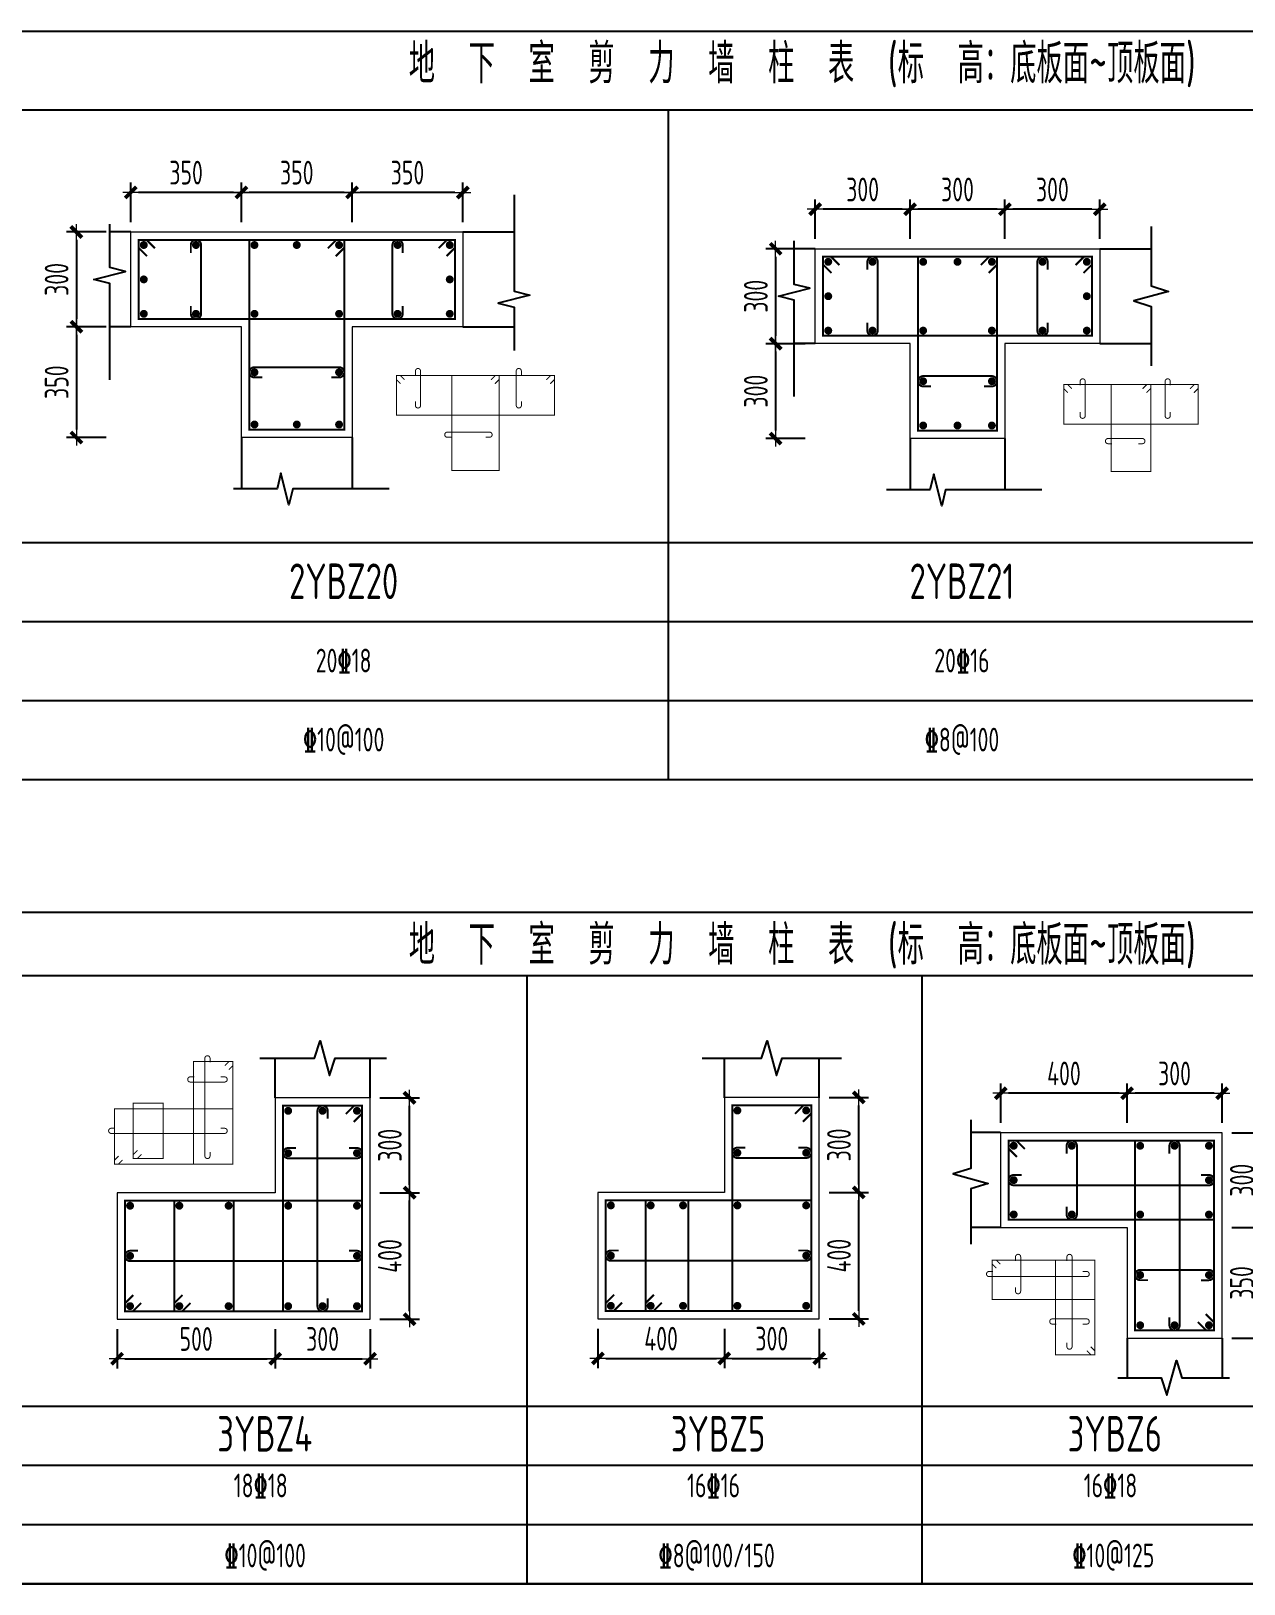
# Model space of a CAD drawing. Extents: x 292423 to 376523, y 106557 to 361882.
# Drawn here: x 314600 to 329941, y 250799 to 270438 of the extents above; entities that cross this region are included whole.
import ezdxf
from ezdxf.enums import TextEntityAlignment as Align

# ---------------------------------------------------------------- set-up
doc = ezdxf.new("R2010")
doc.units = 0
doc.header["$LTSCALE"] = 1000
doc.layers.get('0').update_dxf_attribs({"linetype": 'CONTINUOUS'})
doc.layers.get('Defpoints').update_dxf_attribs({"linetype": 'CONTINUOUS'})
for name, color, linetype, lineweight in [('REIN', 6, 'CONTINUOUS', 18), ('Z-柱大样外框', 7, 'ByLayer', 18), ('Z-详图标注', 3, 'CONTINUOUS', 18)]:
    doc.layers.add(name, color=color, linetype=linetype, lineweight=lineweight)
for name, color, linetype in [('TAB', 7, 'CONTINUOUS'), ('TEXT', 7, 'CONTINUOUS'), ('THIN', 7, 'CONTINUOUS')]:
    doc.layers.add(name, color=color, linetype=linetype)
doc.styles.get("Standard").update_dxf_attribs({"font": 'tssdeng.shx', "width": 0.7, "bigfont": 'tssdchn.shx'})
doc.styles.add('TCCAD_Dimension', font='Tssdeng.shx', dxfattribs={"width": 0.7, "bigfont": 'tssdchn.shx'})
doc.dimstyles.new('TCCAD_25_100', dxfattribs={"dimtxt": 300, "dimasz": 100, "dimexe": 125, "dimexo": 125, "dimgap": 100, "dimtad": 1, "dimdec": 0, "dimlfac": 0.25, "dimzin": 0, "dimdsep": 46, "dimtxsty": 'TCCAD_Dimension', "dimblk": '_TCDBK25_100', "dimcen": 0, "dimclrt": 7, "dimadec": 0, "dimazin": 0, "dimtfac": 1, "dimtdec": 0, "dimtix": 1, "dimtmove": 2, "dimatfit": 3, "dimfxl": 1, "dimtolj": 1, "dimtzin": 0, "dimarcsym": 0})

# ---------------------------------------------------------------- blocks, each defined once
blk = doc.blocks.new('_TCDBK25_100')
blk.add_line((-1, 0), (1, 0))
at = {"const_width": 0.5}
blk.add_lwpolyline([(-0.7, -0.7), (0.7, 0.7)], dxfattribs=at)
blk = doc.blocks.new('*D433')
at = {"layer": 'Defpoints', "color": 0}
for p in [(318661, 268397), (318661, 267897), (320061, 267897)]:
    blk.add_point(p, dxfattribs=at)
at = {"layer": 'Z-详图标注', "color": 0, "lineweight": -2}
for p, q in [((318661, 268022), (318661, 268522)), ((320061, 268022), (320061, 268522)), ((319961, 268397), (318761, 268397))]:
    blk.add_line(p, q, dxfattribs=at)
at = {"layer": 'Z-详图标注', "color": 0, "lineweight": -2, "xscale": 100, "yscale": 100, "zscale": 100, "rotation": 180}
blk.add_blockref('_TCDBK25_100', (318661, 268397), dxfattribs=at)
at = {"layer": 'Z-详图标注', "color": 0, "lineweight": -2, "xscale": 100, "yscale": 100, "zscale": 100}
blk.add_blockref('_TCDBK25_100', (320061, 268397), dxfattribs=at)
at = {"layer": 'Z-详图标注', "color": 7, "insert": (319361, 268647), "char_height": 300, "attachment_point": 5, "style": 'TCCAD_Dimension'}
blk.add_mtext('\\A1;350', dxfattribs=at)
blk = doc.blocks.new('*D434')
at = {"layer": 'Defpoints', "color": 0}
for p in [(317261, 268397), (317261, 267897), (318661, 267897)]:
    blk.add_point(p, dxfattribs=at)
at = {"layer": 'Z-详图标注', "color": 0, "lineweight": -2}
for p, q in [((317261, 268022), (317261, 268522)), ((318661, 268022), (318661, 268522)), ((318561, 268397), (317361, 268397))]:
    blk.add_line(p, q, dxfattribs=at)
at = {"layer": 'Z-详图标注', "color": 0, "lineweight": -2, "xscale": 100, "yscale": 100, "zscale": 100, "rotation": 180}
blk.add_blockref('_TCDBK25_100', (317261, 268397), dxfattribs=at)
at = {"layer": 'Z-详图标注', "color": 0, "lineweight": -2, "xscale": 100, "yscale": 100, "zscale": 100}
blk.add_blockref('_TCDBK25_100', (318661, 268397), dxfattribs=at)
at = {"layer": 'Z-详图标注', "color": 7, "insert": (317961, 268647), "char_height": 300, "attachment_point": 5, "style": 'TCCAD_Dimension'}
blk.add_mtext('\\A1;350', dxfattribs=at)
blk = doc.blocks.new('*D435')
at = {"layer": 'Defpoints', "color": 0}
for p in [(315861, 268397), (315861, 267897), (317261, 267897)]:
    blk.add_point(p, dxfattribs=at)
at = {"layer": 'Z-详图标注', "color": 0, "lineweight": -2}
for p, q in [((315861, 268022), (315861, 268522)), ((317261, 268022), (317261, 268522)), ((317161, 268397), (315961, 268397))]:
    blk.add_line(p, q, dxfattribs=at)
at = {"layer": 'Z-详图标注', "color": 0, "lineweight": -2, "xscale": 100, "yscale": 100, "zscale": 100, "rotation": 180}
blk.add_blockref('_TCDBK25_100', (315861, 268397), dxfattribs=at)
at = {"layer": 'Z-详图标注', "color": 0, "lineweight": -2, "xscale": 100, "yscale": 100, "zscale": 100}
blk.add_blockref('_TCDBK25_100', (317261, 268397), dxfattribs=at)
at = {"layer": 'Z-详图标注', "color": 7, "insert": (316561, 268647), "char_height": 300, "attachment_point": 5, "style": 'TCCAD_Dimension'}
blk.add_mtext('\\A1;350', dxfattribs=at)
blk = doc.blocks.new('*D436')
at = {"layer": 'Defpoints', "color": 0}
for p in [(315674, 267897), (315174, 266697), (315674, 266697)]:
    blk.add_point(p, dxfattribs=at)
at = {"layer": 'Z-详图标注', "color": 0, "lineweight": -2}
for p, q in [((315549, 267897), (315049, 267897)), ((315174, 267797), (315174, 266797)), ((315549, 266697), (315049, 266697))]:
    blk.add_line(p, q, dxfattribs=at)
at = {"layer": 'Z-详图标注', "color": 0, "lineweight": -2, "xscale": 100, "yscale": 100, "zscale": 100}
for p, rotation in [((315174, 267897), 90), ((315174, 266697), 270)]:
    blk.add_blockref('_TCDBK25_100', p, dxfattribs=dict(at, rotation=rotation))
at = {"layer": 'Z-详图标注', "color": 7, "insert": (314924, 267297), "char_height": 300, "attachment_point": 5, "rotation": 90, "style": 'TCCAD_Dimension'}
blk.add_mtext('\\A1;300', dxfattribs=at)
blk = doc.blocks.new('*D437')
at = {"layer": 'Defpoints', "color": 0}
for p in [(315674, 266697), (315174, 265297), (315674, 265297)]:
    blk.add_point(p, dxfattribs=at)
at = {"layer": 'Z-详图标注', "color": 0, "lineweight": -2}
for p, q in [((315549, 266697), (315049, 266697)), ((315174, 266597), (315174, 265397)), ((315549, 265297), (315049, 265297))]:
    blk.add_line(p, q, dxfattribs=at)
at = {"layer": 'Z-详图标注', "color": 0, "lineweight": -2, "xscale": 100, "yscale": 100, "zscale": 100}
for p, rotation in [((315174, 266697), 90), ((315174, 265297), 270)]:
    blk.add_blockref('_TCDBK25_100', p, dxfattribs=dict(at, rotation=rotation))
at = {"layer": 'Z-详图标注', "color": 7, "insert": (314924, 265997), "char_height": 300, "attachment_point": 5, "rotation": 90, "style": 'TCCAD_Dimension'}
blk.add_mtext('\\A1;350', dxfattribs=at)
blk = doc.blocks.new('*D438')
at = {"layer": 'Defpoints', "color": 0}
for p in [(326918, 268184), (326918, 267684), (328118, 267684)]:
    blk.add_point(p, dxfattribs=at)
at = {"layer": 'Z-详图标注', "color": 0, "lineweight": -2}
for p, q in [((326918, 267809), (326918, 268309)), ((328118, 267809), (328118, 268309)), ((328018, 268184), (327018, 268184))]:
    blk.add_line(p, q, dxfattribs=at)
at = {"layer": 'Z-详图标注', "color": 0, "lineweight": -2, "xscale": 100, "yscale": 100, "zscale": 100, "rotation": 180}
blk.add_blockref('_TCDBK25_100', (326918, 268184), dxfattribs=at)
at = {"layer": 'Z-详图标注', "color": 0, "lineweight": -2, "xscale": 100, "yscale": 100, "zscale": 100}
blk.add_blockref('_TCDBK25_100', (328118, 268184), dxfattribs=at)
at = {"layer": 'Z-详图标注', "color": 7, "insert": (327518, 268434), "char_height": 300, "attachment_point": 5, "style": 'TCCAD_Dimension'}
blk.add_mtext('\\A1;300', dxfattribs=at)
blk = doc.blocks.new('*D439')
at = {"layer": 'Defpoints', "color": 0}
for p in [(325718, 268184), (325718, 267684), (326918, 267684)]:
    blk.add_point(p, dxfattribs=at)
at = {"layer": 'Z-详图标注', "color": 0, "lineweight": -2}
for p, q in [((325718, 267809), (325718, 268309)), ((326918, 267809), (326918, 268309)), ((326818, 268184), (325818, 268184))]:
    blk.add_line(p, q, dxfattribs=at)
at = {"layer": 'Z-详图标注', "color": 0, "lineweight": -2, "xscale": 100, "yscale": 100, "zscale": 100, "rotation": 180}
blk.add_blockref('_TCDBK25_100', (325718, 268184), dxfattribs=at)
at = {"layer": 'Z-详图标注', "color": 0, "lineweight": -2, "xscale": 100, "yscale": 100, "zscale": 100}
blk.add_blockref('_TCDBK25_100', (326918, 268184), dxfattribs=at)
at = {"layer": 'Z-详图标注', "color": 7, "insert": (326318, 268434), "char_height": 300, "attachment_point": 5, "style": 'TCCAD_Dimension'}
blk.add_mtext('\\A1;300', dxfattribs=at)
blk = doc.blocks.new('*D440')
at = {"layer": 'Defpoints', "color": 0}
for p in [(324518, 268184), (324518, 267684), (325718, 267684)]:
    blk.add_point(p, dxfattribs=at)
at = {"layer": 'Z-详图标注', "color": 0, "lineweight": -2}
for p, q in [((324518, 267809), (324518, 268309)), ((325718, 267809), (325718, 268309)), ((325618, 268184), (324618, 268184))]:
    blk.add_line(p, q, dxfattribs=at)
at = {"layer": 'Z-详图标注', "color": 0, "lineweight": -2, "xscale": 100, "yscale": 100, "zscale": 100, "rotation": 180}
blk.add_blockref('_TCDBK25_100', (324518, 268184), dxfattribs=at)
at = {"layer": 'Z-详图标注', "color": 0, "lineweight": -2, "xscale": 100, "yscale": 100, "zscale": 100}
blk.add_blockref('_TCDBK25_100', (325718, 268184), dxfattribs=at)
at = {"layer": 'Z-详图标注', "color": 7, "insert": (325118, 268434), "char_height": 300, "attachment_point": 5, "style": 'TCCAD_Dimension'}
blk.add_mtext('\\A1;300', dxfattribs=at)
blk = doc.blocks.new('*D441')
at = {"layer": 'Defpoints', "color": 0}
for p in [(324518, 267684), (324018, 266484), (324518, 266484)]:
    blk.add_point(p, dxfattribs=at)
at = {"layer": 'Z-详图标注', "color": 0, "lineweight": -2}
for p, q in [((324393, 267684), (323893, 267684)), ((324018, 267584), (324018, 266584)), ((324393, 266484), (323893, 266484))]:
    blk.add_line(p, q, dxfattribs=at)
at = {"layer": 'Z-详图标注', "color": 0, "lineweight": -2, "xscale": 100, "yscale": 100, "zscale": 100}
for p, rotation in [((324018, 267684), 90), ((324018, 266484), 270)]:
    blk.add_blockref('_TCDBK25_100', p, dxfattribs=dict(at, rotation=rotation))
at = {"layer": 'Z-详图标注', "color": 7, "insert": (323768, 267084), "char_height": 300, "attachment_point": 5, "rotation": 90, "style": 'TCCAD_Dimension'}
blk.add_mtext('\\A1;300', dxfattribs=at)
blk = doc.blocks.new('*D442')
at = {"layer": 'Defpoints', "color": 0}
for p in [(324518, 266484), (324018, 265284), (324518, 265284)]:
    blk.add_point(p, dxfattribs=at)
at = {"layer": 'Z-详图标注', "color": 0, "lineweight": -2}
for p, q in [((324393, 266484), (323893, 266484)), ((324018, 266384), (324018, 265384)), ((324393, 265284), (323893, 265284))]:
    blk.add_line(p, q, dxfattribs=at)
at = {"layer": 'Z-详图标注', "color": 0, "lineweight": -2, "xscale": 100, "yscale": 100, "zscale": 100}
for p, rotation in [((324018, 266484), 90), ((324018, 265284), 270)]:
    blk.add_blockref('_TCDBK25_100', p, dxfattribs=dict(at, rotation=rotation))
at = {"layer": 'Z-详图标注', "color": 7, "insert": (323768, 265884), "char_height": 300, "attachment_point": 5, "rotation": 90, "style": 'TCCAD_Dimension'}
blk.add_mtext('\\A1;300', dxfattribs=at)
blk = doc.blocks.new('*D488')
at = {"layer": 'Defpoints', "color": 0}
for p in [(315688, 254147), (317688, 254147), (317688, 253647)]:
    blk.add_point(p, dxfattribs=at)
at = {"layer": 'Z-详图标注', "color": 0, "lineweight": -2}
for p, q in [((315688, 254022), (315688, 253522)), ((317688, 254022), (317688, 253522)), ((315788, 253647), (317588, 253647))]:
    blk.add_line(p, q, dxfattribs=at)
at = {"layer": 'Z-详图标注', "color": 0, "lineweight": -2, "xscale": 100, "yscale": 100, "zscale": 100, "rotation": 180}
blk.add_blockref('_TCDBK25_100', (315688, 253647), dxfattribs=at)
at = {"layer": 'Z-详图标注', "color": 0, "lineweight": -2, "xscale": 100, "yscale": 100, "zscale": 100}
blk.add_blockref('_TCDBK25_100', (317688, 253647), dxfattribs=at)
at = {"layer": 'Z-详图标注', "color": 7, "insert": (316688, 253897), "char_height": 300, "attachment_point": 5, "style": 'TCCAD_Dimension'}
blk.add_mtext('\\A1;500', dxfattribs=at)
blk = doc.blocks.new('*D489')
at = {"layer": 'Defpoints', "color": 0}
for p in [(317688, 254147), (318888, 254147), (318888, 253647)]:
    blk.add_point(p, dxfattribs=at)
at = {"layer": 'Z-详图标注', "color": 0, "lineweight": -2}
for p, q in [((317688, 254022), (317688, 253522)), ((318888, 254022), (318888, 253522)), ((317788, 253647), (318788, 253647))]:
    blk.add_line(p, q, dxfattribs=at)
at = {"layer": 'Z-详图标注', "color": 0, "lineweight": -2, "xscale": 100, "yscale": 100, "zscale": 100, "rotation": 180}
blk.add_blockref('_TCDBK25_100', (317688, 253647), dxfattribs=at)
at = {"layer": 'Z-详图标注', "color": 0, "lineweight": -2, "xscale": 100, "yscale": 100, "zscale": 100}
blk.add_blockref('_TCDBK25_100', (318888, 253647), dxfattribs=at)
at = {"layer": 'Z-详图标注', "color": 7, "insert": (318288, 253897), "char_height": 300, "attachment_point": 5, "style": 'TCCAD_Dimension'}
blk.add_mtext('\\A1;300', dxfattribs=at)
blk = doc.blocks.new('*D490')
at = {"layer": 'Defpoints', "color": 0}
for p in [(318888, 255747), (319388, 255747), (318888, 254147)]:
    blk.add_point(p, dxfattribs=at)
at = {"layer": 'Z-详图标注', "color": 0, "lineweight": -2}
for p, q in [((319013, 255747), (319513, 255747)), ((319388, 254247), (319388, 255647)), ((319013, 254147), (319513, 254147))]:
    blk.add_line(p, q, dxfattribs=at)
at = {"layer": 'Z-详图标注', "color": 0, "lineweight": -2, "xscale": 100, "yscale": 100, "zscale": 100}
for p, rotation in [((319388, 255747), 90), ((319388, 254147), 270)]:
    blk.add_blockref('_TCDBK25_100', p, dxfattribs=dict(at, rotation=rotation))
at = {"layer": 'Z-详图标注', "color": 7, "insert": (319138, 254947), "char_height": 300, "attachment_point": 5, "rotation": 90, "style": 'TCCAD_Dimension'}
blk.add_mtext('\\A1;400', dxfattribs=at)
blk = doc.blocks.new('*D491')
at = {"layer": 'Defpoints', "color": 0}
for p in [(318888, 256947), (319388, 256947), (318888, 255747)]:
    blk.add_point(p, dxfattribs=at)
at = {"layer": 'Z-详图标注', "color": 0, "lineweight": -2}
for p, q in [((319013, 256947), (319513, 256947)), ((319388, 255847), (319388, 256847)), ((319013, 255747), (319513, 255747))]:
    blk.add_line(p, q, dxfattribs=at)
at = {"layer": 'Z-详图标注', "color": 0, "lineweight": -2, "xscale": 100, "yscale": 100, "zscale": 100}
for p, rotation in [((319388, 256947), 90), ((319388, 255747), 270)]:
    blk.add_blockref('_TCDBK25_100', p, dxfattribs=dict(at, rotation=rotation))
at = {"layer": 'Z-详图标注', "color": 7, "insert": (319138, 256347), "char_height": 300, "attachment_point": 5, "rotation": 90, "style": 'TCCAD_Dimension'}
blk.add_mtext('\\A1;300', dxfattribs=at)
blk = doc.blocks.new('*D492')
at = {"layer": 'Defpoints', "color": 0}
for p in [(321769, 254151), (323369, 254151), (323369, 253651)]:
    blk.add_point(p, dxfattribs=at)
at = {"layer": 'Z-详图标注', "color": 0, "lineweight": -2}
for p, q in [((321769, 254026), (321769, 253526)), ((323369, 254026), (323369, 253526)), ((321869, 253651), (323269, 253651))]:
    blk.add_line(p, q, dxfattribs=at)
at = {"layer": 'Z-详图标注', "color": 0, "lineweight": -2, "xscale": 100, "yscale": 100, "zscale": 100, "rotation": 180}
blk.add_blockref('_TCDBK25_100', (321769, 253651), dxfattribs=at)
at = {"layer": 'Z-详图标注', "color": 0, "lineweight": -2, "xscale": 100, "yscale": 100, "zscale": 100}
blk.add_blockref('_TCDBK25_100', (323369, 253651), dxfattribs=at)
at = {"layer": 'Z-详图标注', "color": 7, "insert": (322569, 253901), "char_height": 300, "attachment_point": 5, "style": 'TCCAD_Dimension'}
blk.add_mtext('\\A1;400', dxfattribs=at)
blk = doc.blocks.new('*D493')
at = {"layer": 'Defpoints', "color": 0}
for p in [(323369, 254151), (324569, 254151), (324569, 253651)]:
    blk.add_point(p, dxfattribs=at)
at = {"layer": 'Z-详图标注', "color": 0, "lineweight": -2}
for p, q in [((323369, 254026), (323369, 253526)), ((324569, 254026), (324569, 253526)), ((323469, 253651), (324469, 253651))]:
    blk.add_line(p, q, dxfattribs=at)
at = {"layer": 'Z-详图标注', "color": 0, "lineweight": -2, "xscale": 100, "yscale": 100, "zscale": 100, "rotation": 180}
blk.add_blockref('_TCDBK25_100', (323369, 253651), dxfattribs=at)
at = {"layer": 'Z-详图标注', "color": 0, "lineweight": -2, "xscale": 100, "yscale": 100, "zscale": 100}
blk.add_blockref('_TCDBK25_100', (324569, 253651), dxfattribs=at)
at = {"layer": 'Z-详图标注', "color": 7, "insert": (323969, 253901), "char_height": 300, "attachment_point": 5, "style": 'TCCAD_Dimension'}
blk.add_mtext('\\A1;300', dxfattribs=at)
blk = doc.blocks.new('*D494')
at = {"layer": 'Defpoints', "color": 0}
for p in [(324569, 255751), (325069, 255751), (324569, 254151)]:
    blk.add_point(p, dxfattribs=at)
at = {"layer": 'Z-详图标注', "color": 0, "lineweight": -2}
for p, q in [((324694, 255751), (325194, 255751)), ((325069, 254251), (325069, 255651)), ((324694, 254151), (325194, 254151))]:
    blk.add_line(p, q, dxfattribs=at)
at = {"layer": 'Z-详图标注', "color": 0, "lineweight": -2, "xscale": 100, "yscale": 100, "zscale": 100}
for p, rotation in [((325069, 255751), 90), ((325069, 254151), 270)]:
    blk.add_blockref('_TCDBK25_100', p, dxfattribs=dict(at, rotation=rotation))
at = {"layer": 'Z-详图标注', "color": 7, "insert": (324819, 254951), "char_height": 300, "attachment_point": 5, "rotation": 90, "style": 'TCCAD_Dimension'}
blk.add_mtext('\\A1;400', dxfattribs=at)
blk = doc.blocks.new('*D495')
at = {"layer": 'Defpoints', "color": 0}
for p in [(324569, 256951), (325069, 256951), (324569, 255751)]:
    blk.add_point(p, dxfattribs=at)
at = {"layer": 'Z-详图标注', "color": 0, "lineweight": -2}
for p, q in [((324694, 256951), (325194, 256951)), ((325069, 255851), (325069, 256851)), ((324694, 255751), (325194, 255751))]:
    blk.add_line(p, q, dxfattribs=at)
at = {"layer": 'Z-详图标注', "color": 0, "lineweight": -2, "xscale": 100, "yscale": 100, "zscale": 100}
for p, rotation in [((325069, 256951), 90), ((325069, 255751), 270)]:
    blk.add_blockref('_TCDBK25_100', p, dxfattribs=dict(at, rotation=rotation))
at = {"layer": 'Z-详图标注', "color": 7, "insert": (324819, 256351), "char_height": 300, "attachment_point": 5, "rotation": 90, "style": 'TCCAD_Dimension'}
blk.add_mtext('\\A1;300', dxfattribs=at)
blk = doc.blocks.new('*D496')
at = {"layer": 'Defpoints', "color": 0}
for p in [(329664, 255306), (330164, 255306), (329664, 253906)]:
    blk.add_point(p, dxfattribs=at)
at = {"layer": 'Z-详图标注', "color": 0, "lineweight": -2}
for p, q in [((329789, 255306), (330289, 255306)), ((330164, 254006), (330164, 255206)), ((329789, 253906), (330289, 253906))]:
    blk.add_line(p, q, dxfattribs=at)
at = {"layer": 'Z-详图标注', "color": 0, "lineweight": -2, "xscale": 100, "yscale": 100, "zscale": 100}
for p, rotation in [((330164, 255306), 90), ((330164, 253906), 270)]:
    blk.add_blockref('_TCDBK25_100', p, dxfattribs=dict(at, rotation=rotation))
at = {"layer": 'Z-详图标注', "color": 7, "insert": (329914, 254606), "char_height": 300, "attachment_point": 5, "rotation": 90, "style": 'TCCAD_Dimension'}
blk.add_mtext('\\A1;350', dxfattribs=at)
blk = doc.blocks.new('*D497')
at = {"layer": 'Defpoints', "color": 0}
for p in [(329664, 256505), (330164, 256505), (329664, 255306)]:
    blk.add_point(p, dxfattribs=at)
at = {"layer": 'Z-详图标注', "color": 0, "lineweight": -2}
for p, q in [((329789, 256505), (330289, 256505)), ((330164, 255406), (330164, 256405)), ((329789, 255306), (330289, 255306))]:
    blk.add_line(p, q, dxfattribs=at)
at = {"layer": 'Z-详图标注', "color": 0, "lineweight": -2, "xscale": 100, "yscale": 100, "zscale": 100}
for p, rotation in [((330164, 256505), 90), ((330164, 255306), 270)]:
    blk.add_blockref('_TCDBK25_100', p, dxfattribs=dict(at, rotation=rotation))
at = {"layer": 'Z-详图标注', "color": 7, "insert": (329914, 255905), "char_height": 300, "attachment_point": 5, "rotation": 90, "style": 'TCCAD_Dimension'}
blk.add_mtext('\\A1;300', dxfattribs=at)
blk = doc.blocks.new('*D498')
at = {"layer": 'Defpoints', "color": 0}
for p in [(328463, 257005), (328463, 256505), (329664, 256505)]:
    blk.add_point(p, dxfattribs=at)
at = {"layer": 'Z-详图标注', "color": 0, "lineweight": -2}
for p, q in [((328463, 256630), (328463, 257130)), ((329664, 256630), (329664, 257130)), ((329564, 257005), (328563, 257005))]:
    blk.add_line(p, q, dxfattribs=at)
at = {"layer": 'Z-详图标注', "color": 0, "lineweight": -2, "xscale": 100, "yscale": 100, "zscale": 100, "rotation": 180}
blk.add_blockref('_TCDBK25_100', (328463, 257005), dxfattribs=at)
at = {"layer": 'Z-详图标注', "color": 0, "lineweight": -2, "xscale": 100, "yscale": 100, "zscale": 100}
blk.add_blockref('_TCDBK25_100', (329664, 257005), dxfattribs=at)
at = {"layer": 'Z-详图标注', "color": 7, "insert": (329063, 257255), "char_height": 300, "attachment_point": 5, "style": 'TCCAD_Dimension'}
blk.add_mtext('\\A1;300', dxfattribs=at)
blk = doc.blocks.new('*D499')
at = {"layer": 'Defpoints', "color": 0}
for p in [(326864, 257005), (326864, 256505), (328463, 256505)]:
    blk.add_point(p, dxfattribs=at)
at = {"layer": 'Z-详图标注', "color": 0, "lineweight": -2}
for p, q in [((326864, 256630), (326864, 257130)), ((328463, 256630), (328463, 257130)), ((328363, 257005), (326964, 257005))]:
    blk.add_line(p, q, dxfattribs=at)
at = {"layer": 'Z-详图标注', "color": 0, "lineweight": -2, "xscale": 100, "yscale": 100, "zscale": 100, "rotation": 180}
blk.add_blockref('_TCDBK25_100', (326864, 257005), dxfattribs=at)
at = {"layer": 'Z-详图标注', "color": 0, "lineweight": -2, "xscale": 100, "yscale": 100, "zscale": 100}
blk.add_blockref('_TCDBK25_100', (328463, 257005), dxfattribs=at)
at = {"layer": 'Z-详图标注', "color": 7, "insert": (327664, 257255), "char_height": 300, "attachment_point": 5, "style": 'TCCAD_Dimension'}
blk.add_mtext('\\A1;400', dxfattribs=at)

msp = doc.modelspace()

# ---------------------------------------------------------------- linework, layer by layer
at = {"layer": 'REIN', "color": 210}
for points, const_width in [([(316067.1, 267590.7), (315961.1, 267696.8), (315961.1, 267796.8), (319961.1, 267796.8), (319961.1, 266796.8), (315961.1, 266796.8), (315961.1, 267796.8), (316061.1, 267796.8), (316167.1, 267690.7)], 25), ([(318355, 267690.7), (318461.1, 267796.8), (318561.1, 267796.8), (318561.1, 265396.8), (317361.1, 265396.8), (317361.1, 267796.8), (318561.1, 267796.8), (318561.1, 267696.8), (318455, 267590.7)], 25), ([(319755, 267690.7), (319861.1, 267796.8), (319961.1, 267796.8), (319961.1, 266796.8), (317361.1, 266796.8), (317361.1, 267796.8), (319961.1, 267796.8), (319961.1, 267696.8), (319855, 267590.7)], 25), ([(324724.3, 267378.3), (324618.2, 267484.3), (324618.2, 267584.3), (328018.2, 267584.3), (328018.2, 266584.3), (324618.2, 266584.3), (324618.2, 267584.3), (324718.2, 267584.3), (324824.3, 267478.3)], 25), ([(326612.2, 267478.3), (326718.2, 267584.3), (326818.2, 267584.3), (326818.2, 265384.3), (325818.2, 265384.3), (325818.2, 267584.3), (326818.2, 267584.3), (326818.2, 267484.3), (326712.2, 267378.3)], 25), ([(327812.2, 267478.3), (327918.2, 267584.3), (328018.2, 267584.3), (328018.2, 266584.3), (325818.2, 266584.3), (325818.2, 267584.3), (328018.2, 267584.3), (328018.2, 267484.3), (327912.2, 267378.3)], 25), ([(319274.1, 265978.2), (319221.1, 266031.2), (319221.1, 266081.2), (321221.1, 266081.2), (321221.1, 265581.2), (319221.1, 265581.2), (319221.1, 266081.2), (319271.1, 266081.2), (319324.1, 266028.2)], 12.5), ([(320418.1, 266028.2), (320471.1, 266081.2), (320521.1, 266081.2), (320521.1, 264881.2), (319921.1, 264881.2), (319921.1, 266081.2), (320521.1, 266081.2), (320521.1, 266031.2), (320468.1, 265978.2)], 12.5), ([(321118.1, 266028.2), (321171.1, 266081.2), (321221.1, 266081.2), (321221.1, 265581.2), (319921.1, 265581.2), (319921.1, 266081.2), (321221.1, 266081.2), (321221.1, 266031.2), (321168.1, 265978.2)], 12.5), ([(327714.5, 265863.8), (327661.4, 265916.9), (327661.4, 265966.9), (329361.4, 265966.9), (329361.4, 265466.9), (327661.4, 265466.9), (327661.4, 265966.9), (327711.4, 265966.9), (327764.5, 265913.8)], 12.5), ([(328658.4, 265913.8), (328711.4, 265966.9), (328761.4, 265966.9), (328761.4, 264866.9), (328261.4, 264866.9), (328261.4, 265966.9), (328761.4, 265966.9), (328761.4, 265916.9), (328708.4, 265863.8)], 12.5), ([(329258.4, 265913.8), (329311.4, 265966.9), (329361.4, 265966.9), (329361.4, 265466.9), (328261.4, 265466.9), (328261.4, 265966.9), (329361.4, 265966.9), (329361.4, 265916.9), (329308.4, 265863.8)], 12.5), ([(317050.8, 257353.5), (317103.8, 257406.5), (317153.8, 257406.5), (317153.8, 256106.5), (316653.8, 256106.5), (316653.8, 257406.5), (317153.8, 257406.5), (317153.8, 257356.5), (317100.8, 257303.5)], 12.5), ([(315756.9, 256159.6), (315703.8, 256106.5), (315653.8, 256106.5), (315653.8, 256806.5), (317153.8, 256806.5), (317153.8, 256106.5), (315653.8, 256106.5), (315653.8, 256156.5), (315706.9, 256209.6)], 12.5), ([(318581.5, 256741.3), (318687.6, 256847.3), (318787.6, 256847.3), (318787.6, 254247.3), (317787.6, 254247.3), (317787.6, 256847.3), (318787.6, 256847.3), (318787.6, 256747.3), (318681.5, 256641.3)], 25), ([(324262.8, 256745), (324368.9, 256851.1), (324468.9, 256851.1), (324468.9, 254251.1), (323468.9, 254251.1), (323468.9, 256851.1), (324468.9, 256851.1), (324468.9, 256751.1), (324362.8, 256645)], 25), ([(327069.6, 256199.3), (326963.6, 256305.4), (326963.6, 256405.4), (329563.5, 256405.4), (329563.5, 255405.6), (326963.6, 255406.6), (326963.6, 256405.4), (327063.6, 256405.4), (327169.6, 256299.3)], 25), ([(329457.4, 254211.6), (329563.5, 254105.6), (329563.5, 254005.6), (328563.5, 254005.6), (328563.5, 256405.4), (329563.5, 256405.4), (329563.5, 254005.6), (329463.5, 254005.6), (329357.4, 254111.6)], 25), ([(315993.6, 254353.4), (315887.6, 254247.3), (315787.6, 254247.3), (315787.6, 255647.3), (318787.6, 255647.3), (318787.6, 254247.3), (315787.6, 254247.3), (315787.6, 254347.3), (315893.6, 254453.4)], 25), ([(322075, 254357.1), (321968.9, 254251.1), (321868.9, 254251.1), (321868.9, 255651.1), (324468.9, 255651.1), (324468.9, 254251.1), (321868.9, 254251.1), (321868.9, 254351.1), (321975, 254457.1)], 25), ([(326809.9, 254792.3), (326756.9, 254845.3), (326756.9, 254895.3), (328056.9, 254895.3), (328056.9, 254395.4), (326756.9, 254395.9), (326756.9, 254895.3), (326806.9, 254895.3), (326859.9, 254842.3)], 12.5), ([(328003.8, 253798.4), (328056.9, 253745.4), (328056.9, 253695.4), (327556.8, 253695.4), (327556.8, 254895.3), (328056.9, 254895.3), (328056.9, 253695.4), (328006.9, 253695.4), (327953.8, 253748.4)], 12.5)]:
    msp.add_lwpolyline(points, dxfattribs=dict(at, const_width=const_width))
at = {"layer": 'REIN', "color": 6, "const_width": 50}
for points in [[(316001.1, 267731.8, 1), (316051.1, 267731.8, 1)], [(316661.1, 267731.8, 1), (316711.1, 267731.8, 1)], [(317401.1, 267731.8, 1), (317451.1, 267731.8, 1)], [(317936.1, 267731.8, 1), (317986.1, 267731.8, 1)], [(318471.1, 267731.8, 1), (318521.1, 267731.8, 1)], [(319211.1, 267731.8, 1), (319261.1, 267731.8, 1)], [(319871.1, 267731.8, 1), (319921.1, 267731.8, 1)], [(324658.2, 267519.3, 1), (324708.2, 267519.3, 1)], [(325218.2, 267519.3, 1), (325268.2, 267519.3, 1)], [(325858.2, 267519.3, 1), (325908.2, 267519.3, 1)], [(326293.2, 267519.3, 1), (326343.2, 267519.3, 1)], [(326728.2, 267519.3, 1), (326778.2, 267519.3, 1)], [(327368.2, 267519.3, 1), (327418.2, 267519.3, 1)], [(327928.2, 267519.3, 1), (327978.2, 267519.3, 1)], [(316001.1, 267296.8, 1), (316051.1, 267296.8, 1)], [(319871.1, 267296.8, 1), (319921.1, 267296.8, 1)], [(324658.2, 267084.3, 1), (324708.2, 267084.3, 1)], [(327928.2, 267084.3, 1), (327978.2, 267084.3, 1)], [(316001.1, 266861.8, 1), (316051.1, 266861.8, 1)], [(316661.1, 266861.8, 1), (316711.1, 266861.8, 1)], [(317401.1, 266861.8, 1), (317451.1, 266861.8, 1)], [(318471.1, 266861.8, 1), (318521.1, 266861.8, 1)], [(319211.1, 266861.8, 1), (319261.1, 266861.8, 1)], [(319871.1, 266861.8, 1), (319921.1, 266861.8, 1)], [(324658.2, 266649.3, 1), (324708.2, 266649.3, 1)], [(325218.2, 266649.3, 1), (325268.2, 266649.3, 1)], [(325858.2, 266649.3, 1), (325908.2, 266649.3, 1)], [(326728.2, 266649.3, 1), (326778.2, 266649.3, 1)], [(327368.2, 266649.3, 1), (327418.2, 266649.3, 1)], [(327928.2, 266649.3, 1), (327978.2, 266649.3, 1)], [(317401.1, 266121.8, 1), (317451.1, 266121.8, 1)], [(318471.1, 266121.8, 1), (318521.1, 266121.8, 1)], [(325858.2, 266009.3, 1), (325908.2, 266009.3, 1)], [(326728.2, 266009.3, 1), (326778.2, 266009.3, 1)], [(317401.1, 265461.8, 1), (317451.1, 265461.8, 1)], [(317936.1, 265461.8, 1), (317986.1, 265461.8, 1)], [(318471.1, 265461.8, 1), (318521.1, 265461.8, 1)], [(325858.2, 265449.3, 1), (325908.2, 265449.3, 1)], [(326293.2, 265449.3, 1), (326343.2, 265449.3, 1)], [(326728.2, 265449.3, 1), (326778.2, 265449.3, 1)], [(317827.6, 256782.3, 1), (317877.6, 256782.3, 1)], [(318262.6, 256782.3, 1), (318312.6, 256782.3, 1)], [(318697.6, 256782.3, 1), (318747.6, 256782.3, 1)], [(323508.9, 256786.1, 1), (323558.9, 256786.1, 1)], [(324378.9, 256786.1, 1), (324428.9, 256786.1, 1)], [(317827.6, 256247.3, 1), (317877.6, 256247.3, 1)], [(318697.6, 256247.3, 1), (318747.6, 256247.3, 1)], [(323508.9, 256251.1, 1), (323558.9, 256251.1, 1)], [(324378.9, 256251.1, 1), (324428.9, 256251.1, 1)], [(327003.6, 256340.4, 1), (327053.6, 256340.4, 1)], [(327738.5, 256340.4, 1), (327788.5, 256340.4, 1)], [(328603.5, 256340.4, 1), (328653.5, 256340.4, 1)], [(329038.5, 256340.4, 1), (329088.5, 256340.4, 1)], [(329473.5, 256340.4, 1), (329523.5, 256340.4, 1)], [(327003.6, 255906, 1), (327053.6, 255906, 1)], [(329473.5, 255905.5, 1), (329523.5, 255905.5, 1)], [(315827.6, 255582.3, 1), (315877.6, 255582.3, 1)], [(316450.9, 255582.3, 1), (316500.9, 255582.3, 1)], [(317074.2, 255582.3, 1), (317124.2, 255582.3, 1)], [(317827.6, 255582.3, 1), (317877.6, 255582.3, 1)], [(318697.6, 255582.3, 1), (318747.6, 255582.3, 1)], [(321908.9, 255586.1, 1), (321958.9, 255586.1, 1)], [(322412.2, 255586.1, 1), (322462.2, 255586.1, 1)], [(322821.7, 255586.1, 1), (322871.7, 255586.1, 1)], [(323508.9, 255586.1, 1), (323558.9, 255586.1, 1)], [(324378.9, 255586.1, 1), (324428.9, 255586.1, 1)], [(327003.6, 255471.6, 1), (327053.6, 255471.6, 1)], [(327738.5, 255471.3, 1), (327788.5, 255471.3, 1)], [(328603.5, 255471, 1), (328653.5, 255471, 1)], [(329473.5, 255470.6, 1), (329523.5, 255470.6, 1)], [(315827.6, 254947.3, 1), (315877.6, 254947.3, 1)], [(318697.6, 254947.3, 1), (318747.6, 254947.3, 1)], [(321908.9, 254951.1, 1), (321958.9, 254951.1, 1)], [(324378.9, 254951.1, 1), (324428.9, 254951.1, 1)], [(328603.5, 254705.8, 1), (328653.5, 254705.8, 1)], [(329473.5, 254705.6, 1), (329523.5, 254705.6, 1)], [(315827.6, 254312.3, 1), (315877.6, 254312.3, 1)], [(316450.9, 254312.3, 1), (316500.9, 254312.3, 1)], [(317074.2, 254312.3, 1), (317124.2, 254312.3, 1)], [(317827.6, 254312.3, 1), (317877.6, 254312.3, 1)], [(318262.6, 254312.3, 1), (318312.6, 254312.3, 1)], [(318697.6, 254312.3, 1), (318747.6, 254312.3, 1)], [(321908.9, 254316.1, 1), (321958.9, 254316.1, 1)], [(322412.2, 254316.1, 1), (322462.2, 254316.1, 1)], [(322821.7, 254316.1, 1), (322871.7, 254316.1, 1)], [(323508.9, 254316.1, 1), (323558.9, 254316.1, 1)], [(324378.9, 254316.1, 1), (324428.9, 254316.1, 1)], [(328603.5, 254070.6, 1), (328653.5, 254070.6, 1)], [(329038.5, 254070.6, 1), (329088.5, 254070.6, 1)], [(329473.5, 254070.6, 1), (329523.5, 254070.6, 1)]]:
    msp.add_lwpolyline(points, format="xyb", close=True, dxfattribs=at)
at = {"layer": 'REIN', "color": 6}
for points, const_width in [([(316621.1, 267631.8), (316621.1, 267731.8, -1), (316751.1, 267731.8), (316751.1, 266861.8, -1), (316621.1, 266861.8), (316621.1, 266961.8)], 25), ([(319301.1, 266961.8), (319301.1, 266861.8, -1), (319171.1, 266861.8), (319171.1, 267731.8, -1), (319301.1, 267731.8), (319301.1, 267631.8)], 25), ([(325178.2, 267419.3), (325178.2, 267519.3, -1), (325308.2, 267519.3), (325308.2, 266649.3, -1), (325178.2, 266649.3), (325178.2, 266749.3)], 25), ([(327458.2, 266749.3), (327458.2, 266649.3, -1), (327328.2, 266649.3), (327328.2, 267519.3, -1), (327458.2, 267519.3), (327458.2, 267419.3)], 25), ([(317526.1, 266056.8), (317426.1, 266056.8, -1), (317426.1, 266186.8), (318496.1, 266186.8, -1), (318496.1, 266056.8), (318396.1, 266056.8)], 25), ([(319461.9, 266087.9), (319461.9, 266137.9, -1), (319526.9, 266137.9), (319526.9, 265702.9, -1), (319461.9, 265702.9), (319461.9, 265752.9)], 12.5), ([(320801.9, 265752.9), (320801.9, 265702.9, -1), (320736.9, 265702.9), (320736.9, 266137.9, -1), (320801.9, 266137.9), (320801.9, 266087.9)], 12.5), ([(325983.2, 265944.3), (325883.2, 265944.3, -1), (325883.2, 266074.3), (326753.2, 266074.3, -1), (326753.2, 265944.3), (326653.2, 265944.3)], 25), ([(327868.9, 265956.9), (327868.9, 266006.9, -1), (327933.9, 266006.9), (327933.9, 265571.9, -1), (327868.9, 265571.9), (327868.9, 265621.9)], 12.5), ([(329008.9, 265621.9), (329008.9, 265571.9, -1), (328943.9, 265571.9), (328943.9, 266006.9, -1), (329008.9, 266006.9), (329008.9, 265956.9)], 12.5), ([(319914.4, 265300.4), (319864.4, 265300.4, -1), (319864.4, 265365.4), (320399.4, 265365.4, -1), (320399.4, 265300.4), (320349.4, 265300.4)], 12.5), ([(328271.4, 265219.4), (328221.4, 265219.4, -1), (328221.4, 265284.4), (328656.4, 265284.4, -1), (328656.4, 265219.4), (328606.4, 265219.4)], 12.5), ([(316863.8, 256261.5), (316863.8, 256211.5, -1), (316798.8, 256211.5), (316798.8, 257446.5, -1), (316863.8, 257446.5), (316863.8, 257396.5)], 12.5), ([(316998.8, 257211.5), (317048.8, 257211.5, -1), (317048.8, 257146.5), (316613.8, 257146.5, -1), (316613.8, 257211.5), (316663.8, 257211.5)], 12.5), ([(318352.6, 254412.3), (318352.6, 254312.3, -1), (318222.6, 254312.3), (318222.6, 256782.3, -1), (318352.6, 256782.3), (318352.6, 256682.3)], 25), ([(316998.8, 256561.5), (317048.8, 256561.5, -1), (317048.8, 256496.5), (315613.8, 256496.5, -1), (315613.8, 256561.5), (315663.8, 256561.5)], 12.5), ([(318622.6, 256312.3), (318722.6, 256312.3, -1), (318722.6, 256182.3), (317852.6, 256182.3, -1), (317852.6, 256312.3), (317952.6, 256312.3)], 25), ([(324303.9, 256316.1), (324403.9, 256316.1, -1), (324403.9, 256186.1), (323533.9, 256186.1, -1), (323533.9, 256316.1), (323633.9, 256316.1)], 25), ([(327698.5, 256240.4), (327698.5, 256340.4, -1), (327828.5, 256340.4), (327828.5, 255471.3, -1), (327698.5, 255471.3), (327698.5, 255571.3)], 25), ([(328998.5, 256240.4), (328998.5, 256340.4, -1), (329128.5, 256340.4), (329128.5, 254070.6, -1), (328998.5, 254070.6), (328998.5, 254170.6)], 25), ([(329398.5, 255970.5), (329498.5, 255970.5, -1), (329498.5, 255840.5), (327028.6, 255841, -1), (327028.6, 255971), (327128.6, 255971)], 25), ([(318622.6, 255012.3), (318722.6, 255012.3, -1), (318722.6, 254882.3), (315852.6, 254882.3, -1), (315852.6, 255012.3), (315952.6, 255012.3)], 25), ([(324303.9, 255016.1), (324403.9, 255016.1, -1), (324403.9, 254886.1), (321933.9, 254886.1, -1), (321933.9, 255016.1), (322033.9, 255016.1)], 25), ([(327052, 254885.3), (327052, 254935.3, -1), (327117, 254935.3), (327117, 254500.8, -1), (327052, 254500.8), (327052, 254550.8)], 12.5), ([(327701.9, 254885.3), (327701.9, 254935.3, -1), (327766.9, 254935.3), (327766.9, 253800.4, -1), (327701.9, 253800.4), (327701.9, 253850.4)], 12.5), ([(327902, 254750.4), (327952, 254750.4, -1), (327951.9, 254685.4), (326717, 254685.6, -1), (326717, 254750.6), (326767, 254750.6)], 12.5), ([(328728.5, 254640.8), (328628.5, 254640.8, -1), (328628.5, 254770.8), (329498.5, 254770.6, -1), (329498.5, 254640.6), (329398.5, 254640.6)], 25), ([(327566.9, 254085.5), (327516.9, 254085.5, -1), (327516.9, 254150.5), (327952, 254150.4, -1), (327951.9, 254085.4), (327901.9, 254085.4)], 12.5)]:
    msp.add_lwpolyline(points, format="xyb", dxfattribs=dict(at, const_width=const_width))
for points, const_width in [([(315996, 256232.1), (315943, 256179), (315893, 256179), (315893, 256879), (316269.7, 256879), (316269.7, 256179), (315893, 256179), (315893, 256229), (315946, 256282.1)], 12.5), ([(316617, 254353.4), (316510.9, 254247.3), (316410.9, 254247.3), (316410.9, 255647.3), (317164.2, 255647.3), (317164.2, 254247.3), (316410.9, 254247.3), (316410.9, 254347.3), (316517, 254453.4)], 25), ([(322578.2, 254357.1), (322472.2, 254251.1), (322372.2, 254251.1), (322372.2, 255651.1), (322911.7, 255651.1), (322911.7, 254251.1), (322372.2, 254251.1), (322372.2, 254351.1), (322478.2, 254457.1)], 25)]:
    msp.add_lwpolyline(points, dxfattribs=dict(at, const_width=const_width))
at = {"layer": 'TAB'}
for p, q in [((360622.1, 269437.6), (295391.9, 269437.6)), ((322658.1, 269437.6), (322658.1, 260970.9)), ((297191.9, 263970.9), (360622.1, 263970.9)), ((297191.9, 262970.9), (360622.1, 262970.9)), ((297191.9, 261970.9), (360622.1, 261970.9)), ((297191.9, 260970.9), (360622.1, 260970.9))]:
    msp.add_line(p, q, dxfattribs=at)
msp.add_lwpolyline([(360622.1, 269437.6), (295391.9, 269437.6), (295391.9, 270437.6), (360622.1, 270437.6), (360622.1, 260970.9)], dxfattribs=at)
at = {"layer": 'TEXT'}
for p, q in [((295391.9, 259293.4), (368105.7, 259293.4)), ((297191.9, 258495), (368105.7, 258495)), ((320871.8, 258495), (320871.8, 250799.2)), ((325867.5, 258495), (325867.5, 250799.2)), ((295391.9, 253049.2), (368105.7, 253049.2)), ((295391.9, 252299.2), (368105.7, 252299.2)), ((295391.9, 251549.2), (368105.7, 251549.2)), ((368105.7, 250799.2), (295391.9, 250799.2)), ((295391.9, 250799.2), (368105.7, 250799.2))]:
    msp.add_line(p, q, dxfattribs=at)
at = {"layer": 'THIN'}
for p, q in [((315861.1, 267896.8), (315595, 267896.8)), ((320061.1, 267896.8), (320710, 267896.8)), ((324518.2, 267684.3), (324252.2, 267684.3)), ((328118.2, 267684.3), (328767.2, 267684.3)), ((315861.1, 266696.8), (315595, 266696.8)), ((320061.1, 266696.8), (320710, 266696.8)), ((324518.2, 266484.3), (324252.2, 266484.3)), ((328118.2, 266484.3), (328767.2, 266484.3)), ((317261.1, 265296.8), (317261.1, 264647.8)), ((318661.1, 265296.8), (318661.1, 264647.8)), ((325718.2, 265284.3), (325718.2, 264635.4)), ((326918.2, 265284.3), (326918.2, 264635.4)), ((317687.6, 256947.3), (317687.6, 257449.4)), ((318887.6, 256947.3), (318887.6, 257449.4)), ((323368.9, 256947.3), (323368.9, 257449.4)), ((324568.9, 256947.3), (324568.9, 257449.4)), ((326863.6, 256506.7), (326484.6, 256506.7)), ((326863.6, 255306.7), (326484.6, 255306.7)), ((328463.5, 253905.6), (328463.5, 253405.6)), ((329663.5, 253905.6), (329663.5, 253405.6))]:
    msp.add_line(p, q, dxfattribs=at)
for points in [[(320710, 268365), (320710, 267146.8), (320910, 267096.8), (320510, 266996.8), (320710, 266946.8), (320710, 266396.8)], [(315595, 266028.5), (315595, 267246.8), (315395, 267296.8), (315795, 267396.8), (315595, 267446.8), (315595, 267996.8)], [(328767.2, 267964.3), (328767.2, 267214.3), (328987.2, 267144.3), (328547.2, 267024.3), (328767.2, 266954.3), (328767.2, 266204.3)], [(324252.2, 265816.1), (324252.2, 267034.3), (324052.2, 267084.3), (324452.2, 267184.3), (324252.2, 267234.3), (324252.2, 267784.3)], [(319129.3, 264647.8), (317911.1, 264647.8), (317861.1, 264447.8), (317761.1, 264847.8), (317711.1, 264647.8), (317161.1, 264647.8)], [(327386.5, 264635.4), (326168.2, 264635.4), (326118.2, 264435.4), (326018.2, 264835.4), (325968.2, 264635.4), (325418.2, 264635.4)], [(317492.7, 257449.4), (318186.1, 257449.4), (318256.1, 257669.4), (318376.1, 257229.4), (318446.1, 257449.4), (319096.1, 257449.4)], [(326484.6, 256666.5), (326484.6, 256054.3), (326264.6, 255984.3), (326704.6, 255864.3), (326484.6, 255794.3), (326484.6, 255097.1)], [(328345.9, 253405.6), (328895.9, 253405.6), (328965.9, 253185.6), (329085.9, 253625.6), (329155.9, 253405.6), (329758.1, 253405.6)]]:
    msp.add_lwpolyline(points, dxfattribs=at)
at = {"layer": 'THIN', "elevation": 0}
msp.add_lwpolyline([(323088.9, 257449.4), (323838.9, 257449.4), (323908.9, 257669.4), (324028.9, 257229.4), (324098.9, 257449.4), (324848.9, 257449.4)], dxfattribs=at)
at = {"layer": 'Z-柱大样外框'}
for points in [[(320061.1, 266696.8), (318661.1, 266696.8), (318661.1, 265296.8), (317261.1, 265296.8), (317261.1, 266696.8), (315861.1, 266696.8), (315861.1, 267896.8), (320061.1, 267896.8)], [(326918.2, 266484.3), (326918.2, 265284.3), (325718.2, 265284.3), (325718.2, 266484.3), (324518.2, 266484.3), (324518.2, 267684.3), (328118.2, 267684.3), (328118.2, 266484.3)], [(315687.6, 255747.3), (315687.6, 254147.3), (318887.6, 254147.3), (318887.6, 256947.3), (317687.6, 256947.3), (317687.6, 255747.3), (315687.6, 255747.3)], [(321768.9, 255751.1), (321768.9, 254151.1), (324568.9, 254151.1), (324568.9, 256951.1), (323368.9, 256951.1), (323368.9, 255751.1), (321768.9, 255751.1)], [(326863.6, 256505.4), (326863.6, 255306.7), (328463.5, 255306), (328463.5, 253905.6), (329663.5, 253905.6), (329663.5, 256505.4), (326863.6, 256505.4)]]:
    msp.add_lwpolyline(points, close=True, dxfattribs=at)

# ---------------------------------------------------------------- texts
at = {"layer": 'TAB', "width": 0.7}
for s, height, p in [('2YBZ20', 450, (318553.9, 263479.6)), ('2YBZ21', 450, (326374.1, 263479.6)), ('20%%13218', 300, (318553.9, 262476.7)), ('20%%13216', 300, (326374.1, 262476.7)), ('%%13210@100', 300, (318553.9, 261476.7)), ('%%1328@100', 300, (326374.1, 261476.7))]:
    msp.add_text(s, height=height, dxfattribs=at).set_placement(p, align=Align.MIDDLE_CENTER)
at = {"layer": 'TEXT', "color": 7, "width": 0.7}
for p in [(324354.6, 270030.2, 0), (324354.6, 258886, 0)]:
    msp.add_text('地  下  室  剪  力  墙  柱  表  (标  高：底板面~顶板面)', height=500, dxfattribs=at).set_placement(p, align=Align.MIDDLE)
at = {"layer": 'TEXT', "width": 0.7}
for s, p in [('3YBZ4', (317556.3, 252698, 0)), ('3YBZ5', (323290.5, 252698)), ('3YBZ6', (328307.4, 252698))]:
    msp.add_text(s, height=450, dxfattribs=at).set_placement(p, align=Align.MIDDLE_CENTER)
at = {"layer": 'TEXT', "color": 7, "width": 0.7}
for s, p in [('18%%13218', (317163.1, 251804.2, 0)), ('16%%13216', (322897.3, 251804.2)), ('16%%13218', (327914.2, 251804.2))]:
    msp.add_text(s, height=300, dxfattribs=at).set_placement(p, align=Align.BOTTOM_LEFT)
for s, p in [('%%13210@100', (317561.5, 251159.2, 0)), ('%%1328@100/150', (323271.4, 251159.2)), ('%%13210@125', (328288.4, 251159.2))]:
    msp.add_text(s, height=300, dxfattribs=at).set_placement(p, align=Align.MIDDLE_CENTER)

# ---------------------------------------------------------------- dimensions: what is measured, and where the dimension line sits
at = {"layer": 'Z-详图标注'}
for base, p1, p2, angle, picture, middle in [((315861.1, 268396.8), (317261.1, 267896.8), (315861.1, 267896.8), 180, '*D435', (316561.1, 268646.8)), ((317261.1, 268396.8), (318661.1, 267896.8), (317261.1, 267896.8), 180, '*D434', (317961.1, 268646.8)), ((318661.1, 268396.8), (320061.1, 267896.8), (318661.1, 267896.8), 180, '*D433', (319361.1, 268646.8)), ((324518.2, 268184.3), (325718.2, 267684.3), (324518.2, 267684.3), 180, '*D440', (325118.2, 268434.3)), ((325718.2, 268184.3), (326918.2, 267684.3), (325718.2, 267684.3), 180, '*D439', (326318.2, 268434.3)), ((326918.2, 268184.3), (328118.2, 267684.3), (326918.2, 267684.3), 180, '*D438', (327518.2, 268434.3)), ((315173.8, 266696.8), (315673.8, 267896.8), (315673.8, 266696.8), 270, '*D436', (314923.8, 267296.8)), ((324018.2, 266484.3), (324518.2, 267684.3), (324518.2, 266484.3), 270, '*D441', (323768.2, 267084.3)), ((315173.8, 265296.8), (315673.8, 266696.8), (315673.8, 265296.8), 270, '*D437', (314923.8, 265996.8)), ((324018.2, 265284.3), (324518.2, 266484.3), (324518.2, 265284.3), 270, '*D442', (323768.2, 265884.3)), ((326863.6, 257005.4), (328463.5, 256505.4), (326863.6, 256505.4), 180, '*D499', (327663.5, 257255.4)), ((328463.5, 257005.4), (329663.5, 256505.4), (328463.5, 256505.4), 180, '*D498', (329063.5, 257255.4)), ((319387.6, 256947.3), (318887.6, 255747.3), (318887.6, 256947.3), 90, '*D491', (319137.6, 256347.3)), ((325068.9, 256951.1), (324568.9, 255751.1), (324568.9, 256951.1), 90, '*D495', (324818.9, 256351.1)), ((330163.5, 256505.4), (329663.5, 255305.6), (329663.5, 256505.4), 90, '*D497', (329913.5, 255905.5)), ((319387.6, 255747.3), (318887.6, 254147.3), (318887.6, 255747.3), 90, '*D490', (319137.6, 254947.3)), ((325068.9, 255751.1), (324568.9, 254151.1), (324568.9, 255751.1), 90, '*D494', (324818.9, 254951.1)), ((330163.5, 255305.6), (329663.5, 253905.6), (329663.5, 255305.6), 90, '*D496', (329913.5, 254605.6))]:
    dim = msp.add_linear_dim(base=base, p1=p1, p2=p2, angle=angle, dimstyle='TCCAD_25_100', dxfattribs=at)
    dim.commit()
    dim.dimension.update_dxf_attribs({"geometry": picture, "text_midpoint": middle})
for base, p1, p2, picture, middle in [((317687.6, 253647.3), (315687.6, 254147.3), (317687.6, 254147.3), '*D488', (316687.6, 253897.3)), ((318887.6, 253647.3), (317687.6, 254147.3), (318887.6, 254147.3), '*D489', (318287.6, 253897.3)), ((323368.9, 253651.1), (321768.9, 254151.1), (323368.9, 254151.1), '*D492', (322568.9, 253901.1)), ((324568.9, 253651.1), (323368.9, 254151.1), (324568.9, 254151.1), '*D493', (323968.9, 253901.1))]:
    dim = msp.add_linear_dim(base=base, p1=p1, p2=p2, dimstyle='TCCAD_25_100', dxfattribs=at)
    dim.commit()
    dim.dimension.update_dxf_attribs({"geometry": picture, "text_midpoint": middle})

doc.saveas('drawing.dxf')
